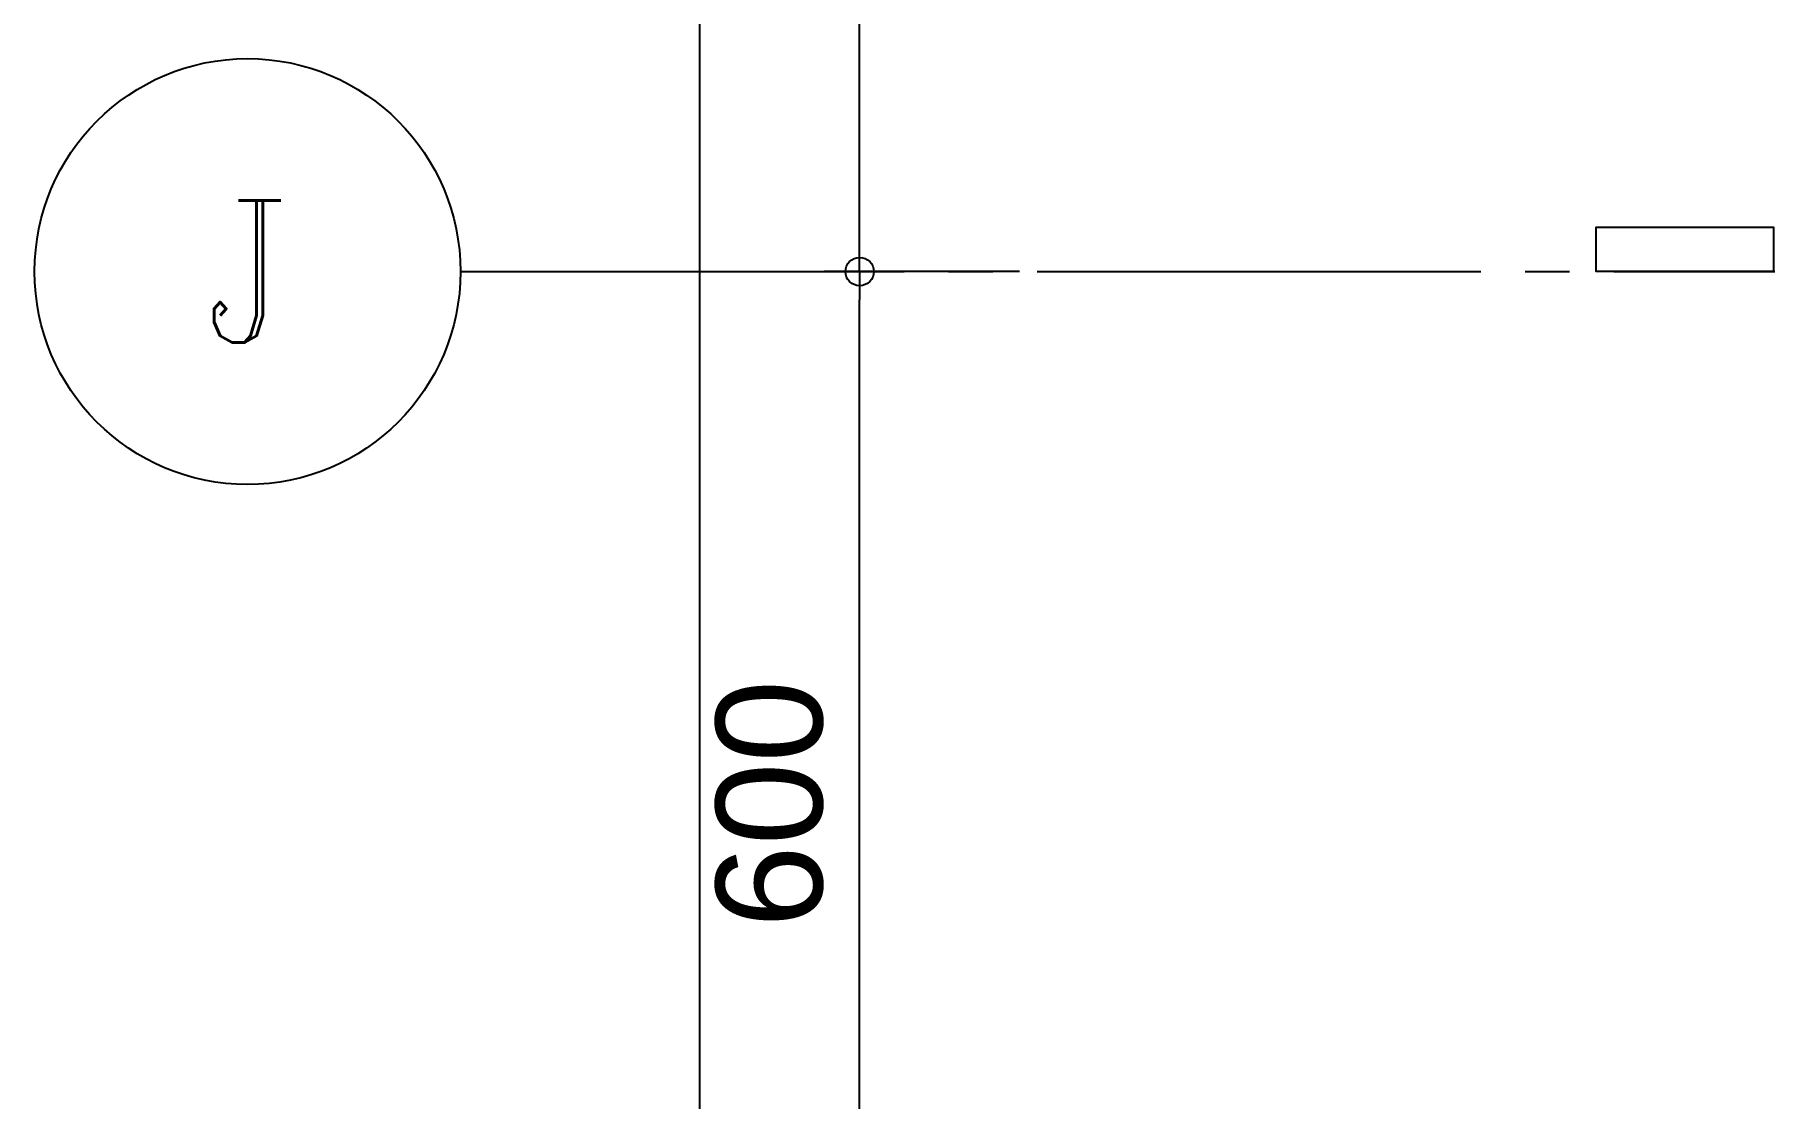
# Model space of a CAD drawing. Header units: millimetres. Extents: x -48783 to 30095, y 6477 to 24477.
# Drawn here: x -1020 to -45, y 16484 to 17084 of the extents above; entities that cross this region are included whole.
import ezdxf
from ezdxf.enums import TextEntityAlignment as Align

# ---------------------------------------------------------------- set-up
doc = ezdxf.new("R2010")
doc.units = ezdxf.units.MM
doc.header["$LTSCALE"] = 100
doc.linetypes.add('X-N-FAB-L20$0$COL-CEN-LIN', pattern=[3.25, 2.5, -0.25, 0.25, -0.25])
for name, color, linetype in [('0-XREF', 7, 'Continuous'), ('X-N-FAB-L20$0$0-MC', 8, 'Continuous'), ('X-N-FAB-L20$0$0-NC', 8, 'Continuous'), ('X-N-FAB-L20$0$08', 8, 'Continuous'), ('X-N-FAB-L20$0$BLOCK', 8, 'Continuous'), ('X-N-FAB-L20$0$CCL', 8, 'X-N-FAB-L20$0$COL-CEN-LIN')]:
    doc.layers.add(name, color=color, linetype=linetype)
doc.layers.add('X-N-FAB-L20$0$A-BLOCK', color=8, linetype='Continuous', plot=False)
doc.layers.add('X-N-FAB-L20$0$DIM', color=8, linetype='Continuous', plot=False)
doc.styles.add('X-N-FAB-L20$0$COL-NUM', font='romanc')
doc.styles.add('X-N-FAB-L20$0$DimStyUse', font='romans.shx', dxfattribs={"width": 0.7})
doc.styles.add('X-N-FAB-L20$0$Gen-Text', font='arial.ttf', dxfattribs={"height": 2.5})
doc.dimstyles.new('X-N-FAB-L20$0$CIRL', dxfattribs={"dimtxt": 30, "dimasz": 8, "dimexe": 8, "dimexo": 0, "dimgap": 5, "dimtad": 1, "dimdsep": 46, "dimtxsty": 'X-N-FAB-L20$0$DimStyUse', "dimblk": 'X-N-FAB-L20$0$_Origin', "dimcen": 10, "dimdle": 8, "dimclrt": 2, "dimazin": 0, "dimtfac": 1, "dimtix": 1, "dimtmove": 2, "dimatfit": 3, "dimfxl": 10, "dimtolj": 1, "dimarcsym": 0})

# ---------------------------------------------------------------- blocks, each defined once
blk = doc.blocks.new('X-N-FAB-L20$0$cn-y')
at = {"layer": 'X-N-FAB-L20$0$0-MC'}
blk.add_circle((-50, 0), 50, dxfattribs=at)
at = {"layer": 'X-N-FAB-L20$0$0-NC', "style": 'X-N-FAB-L20$0$COL-NUM'}
blk.add_attdef('GRID-Y', text='', height=50, dxfattribs=at).set_placement((-50, 0), align=Align.MIDDLE_CENTER)
blk = doc.blocks.new('X-N-FAB-L20$0$_Origin')
at = {"color": 0, "linetype": 'ByBlock', "lineweight": -2}
blk.add_line((0, 0), (-1, 0), dxfattribs=at)
blk.add_circle((0, 0), 0.5, dxfattribs=at)
blk = doc.blocks.new('*D118')
at = {"layer": 'DefPoints', "color": 0, "transparency": 16777216}
for p in [(375, 8800), (465, 8800), (465, 150)]:
    blk.add_point(p, dxfattribs=at)
at = {"layer": 'X-N-FAB-L20$0$DIM', "color": 0, "lineweight": -2, "transparency": 16777216}
for p, q in [((465, 8800), (355, 8800)), ((375, 166), (375, 8784)), ((465, 150), (355, 150))]:
    blk.add_line(p, q, dxfattribs=at)
at = {"layer": 'X-N-FAB-L20$0$DIM', "color": 0, "lineweight": -2, "transparency": 16777216, "xscale": 16, "yscale": 16, "zscale": 16}
for p, rotation in [((375, 8800), 90), ((375, 150), 270)]:
    blk.add_blockref('X-N-FAB-L20$0$_Origin', p, dxfattribs=dict(at, rotation=rotation))
at = {"layer": 'X-N-FAB-L20$0$DIM', "color": 2, "transparency": 16777216, "insert": (324.37, 4475), "char_height": 2.5, "attachment_point": 5, "rotation": 90, "style": 'X-N-FAB-L20$0$Gen-Text'}
blk.add_mtext('\\A1;{\\H24x;8650}', dxfattribs=at)
blk = doc.blocks.new('*D128')
at = {"layer": 'DefPoints', "color": 0, "transparency": 16777216}
for p in [(465, 6350), (555, 6350), (555, 5750)]:
    blk.add_point(p, dxfattribs=at)
at = {"layer": 'X-N-FAB-L20$0$DIM', "color": 0, "lineweight": -2, "transparency": 16777216}
for p, q in [((555, 6350), (445, 6350)), ((465, 5766), (465, 6334)), ((555, 5750), (445, 5750))]:
    blk.add_line(p, q, dxfattribs=at)
at = {"layer": 'X-N-FAB-L20$0$DIM', "color": 0, "lineweight": -2, "transparency": 16777216, "xscale": 16, "yscale": 16, "zscale": 16}
for p, rotation in [((465, 6350), 90), ((465, 5750), 270)]:
    blk.add_blockref('X-N-FAB-L20$0$_Origin', p, dxfattribs=dict(at, rotation=rotation))
at = {"layer": 'X-N-FAB-L20$0$DIM', "color": 2, "transparency": 16777216, "insert": (414.37, 6050), "char_height": 2.5, "attachment_point": 5, "rotation": 90, "style": 'X-N-FAB-L20$0$Gen-Text'}
blk.add_mtext('\\A1;{\\H24x;600}', dxfattribs=at)
blk = doc.blocks.new('*D129')
at = {"layer": 'DefPoints', "color": 0, "transparency": 16777216}
for p in [(465, 6950), (555, 6950), (555, 6350)]:
    blk.add_point(p, dxfattribs=at)
at = {"layer": 'X-N-FAB-L20$0$DIM', "color": 0, "lineweight": -2, "transparency": 16777216}
for p, q in [((555, 6950), (445, 6950)), ((465, 6366), (465, 6934)), ((555, 6350), (445, 6350))]:
    blk.add_line(p, q, dxfattribs=at)
at = {"layer": 'X-N-FAB-L20$0$DIM', "color": 0, "lineweight": -2, "transparency": 16777216, "xscale": 16, "yscale": 16, "zscale": 16}
for p, rotation in [((465, 6950), 90), ((465, 6350), 270)]:
    blk.add_blockref('X-N-FAB-L20$0$_Origin', p, dxfattribs=dict(at, rotation=rotation))
at = {"layer": 'X-N-FAB-L20$0$DIM', "color": 2, "transparency": 16777216, "insert": (414.37, 6650), "char_height": 2.5, "attachment_point": 5, "rotation": 90, "style": 'X-N-FAB-L20$0$Gen-Text'}
blk.add_mtext('\\A1;{\\H24x;600}', dxfattribs=at)
blk = doc.blocks.new('X-N-FAB-L20$0$A$C1d07c4d4')
at = {"layer": 'X-N-FAB-L20$0$08'}
blk.add_lwpolyline([(677.44, 6325), (577.44, 6325), (577.44, 6350), (677.44, 6350)], close=True, dxfattribs=at)
blk = doc.blocks.new('X-N-FAB-L20$0$A$C20c95bda')
at = {"layer": 'X-N-FAB-L20$0$CCL'}
blk.add_line((240, 6350), (28330, 6350), dxfattribs=at)
at = {"layer": 'X-N-FAB-L20$0$A-BLOCK'}
ref = blk.add_blockref('X-N-FAB-L20$0$cn-y', (240, 6350), dxfattribs=dict(at, xscale=2.399999999999997, yscale=2.399999999999997, zscale=2.399999999999997))
ref.add_attrib('GRID-Y', 'J', dxfattribs={"layer": 'X-N-FAB-L20$0$0-NC', "height": 80, "style": 'X-N-FAB-L20$0$COL-NUM'}).set_placement((120, 6350), align=Align.MIDDLE_CENTER)
at = {"layer": 'X-N-FAB-L20$0$DIM'}
for base, p1, p2, picture, middle in [((375, 8800), (465, 150), (465, 8800), '*D118', (324.366, 4475)), ((465, 6950), (555, 6350), (555, 6950), '*D129', (414.366, 6650)), ((465, 6350), (555, 5750), (555, 6350), '*D128', (414.366, 6050))]:
    dim = blk.add_linear_dim(base=base, p1=p1, p2=p2, angle=90, text='{\\H24x;<>}', dimstyle='X-N-FAB-L20$0$CIRL', override={"dimtxt": 60, "dimasz": 16, "dimexe": 20, "dimgap": 20, "dimtxsty": 'X-N-FAB-L20$0$Gen-Text'}, dxfattribs=at)
    dim.commit()
    dim.dimension.update_dxf_attribs({"geometry": picture, "text_midpoint": middle})
blk = doc.blocks.new('X-N-FAB-L20')
blk.add_blockref('X-N-FAB-L20$0$A$C1d07c4d4', (-717.44, 10625))
at = {"layer": 'X-N-FAB-L20$0$BLOCK'}
blk.add_blockref('X-N-FAB-L20$0$A$C20c95bda', (-1020, 10600), dxfattribs=at)

msp = doc.modelspace()

# ---------------------------------------------------------------- block references
at = {"layer": '0-XREF'}
msp.add_blockref('X-N-FAB-L20', (0, 0), dxfattribs=at)

doc.saveas('drawing.dxf')
